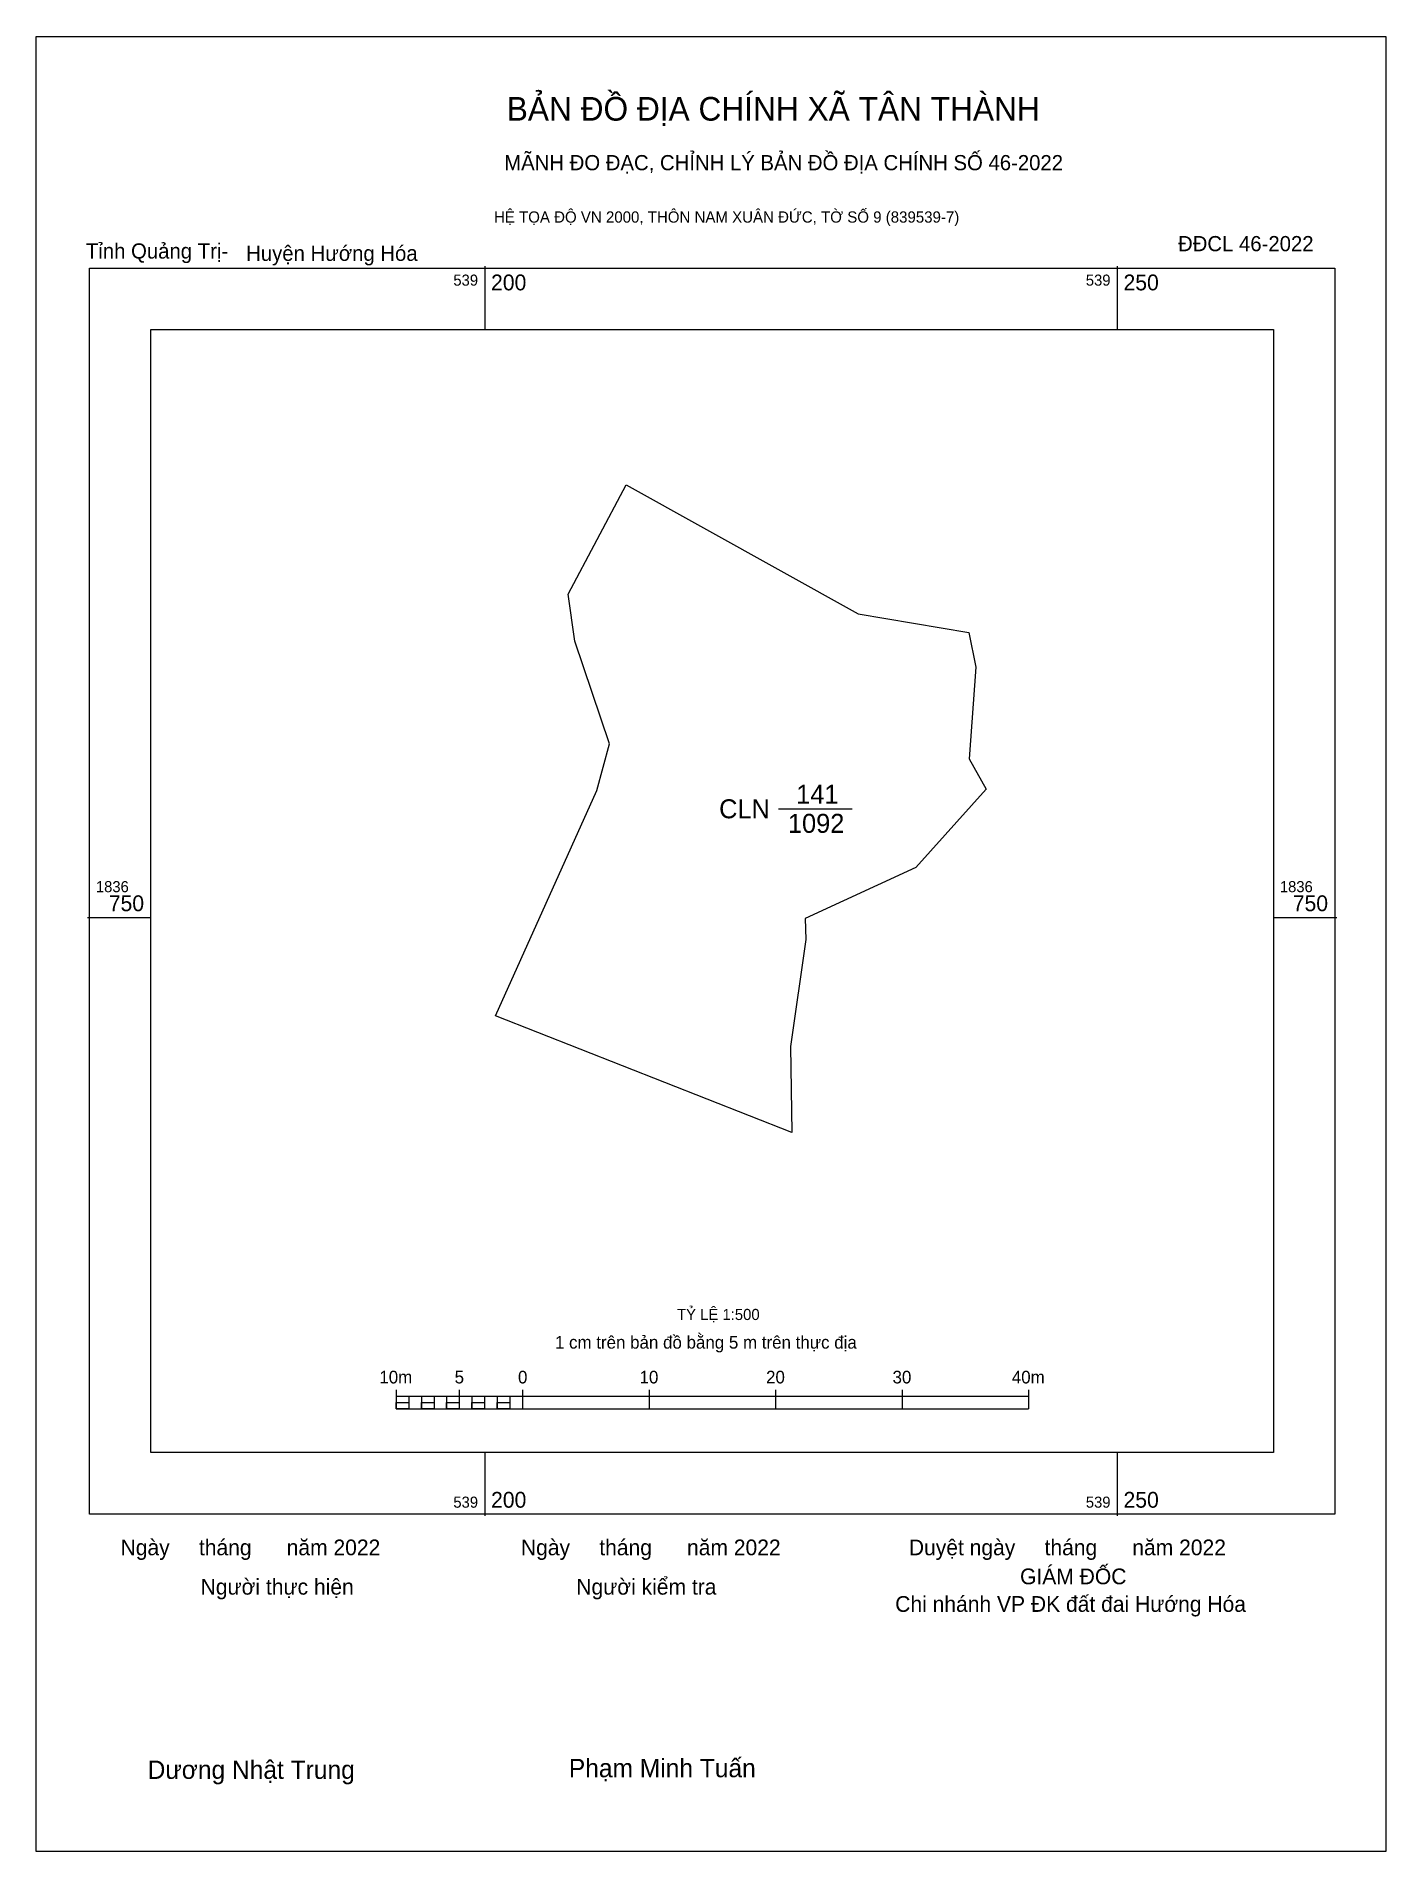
# Model space of a CAD drawing. Extents: x 539165 to 539271, y 1836676 to 1836820.
import ezdxf

# ---------------------------------------------------------------- set-up
doc = ezdxf.new("R2010")
doc.units = 0
for name, color, linetype in [('Level 10', 7, 'Continuous'), ('Level 13', 7, 'Continuous'), ('Level 15', 7, 'Continuous'), ('Level 27', 7, 'Continuous'), ('Level 32', 7, 'Continuous'), ('Level 6', 7, 'Continuous'), ('Level 62', 7, 'Continuous'), ('Level 63', 7, 'Continuous'), ('Level 9', 7, 'Continuous')]:
    doc.layers.add(name, color=color, linetype=linetype)

msp = doc.modelspace()

# ---------------------------------------------------------------- linework, layer by layer
at = {"layer": 'Level 10'}
msp.add_lwpolyline([(539229.52, 1836774), (539238.28, 1836772.51), (539238.83, 1836769.79), (539238.3, 1836762.54), (539239.63, 1836760.13), (539234.09, 1836753.94), (539225.34, 1836749.91), (539225.38, 1836748.26), (539224.18, 1836739.81), (539224.27, 1836733), (539200.84, 1836742.24), (539208.87, 1836760.04), (539209.86, 1836763.73), (539207.13, 1836771.84), (539206.59, 1836775.54), (539211.18, 1836784.18)], close=True, dxfattribs=at)
at = {"layer": 'Level 15'}
msp.add_lwpolyline([(539164.55, 1836819.63), (539271.23, 1836819.63), (539271.23, 1836676.18), (539164.55, 1836676.18)], close=True, dxfattribs=at)
at = {"layer": 'Level 27'}
for p, q in [((539239.63, 1836760.13), (539239.63, 1836760.13)), ((539200.84, 1836742.24), (539200.84, 1836742.24)), ((539224.27, 1836733), (539224.27, 1836733))]:
    msp.add_line(p, q, dxfattribs=at)
at = {"layer": 'Level 32'}
msp.add_line((539223.23, 1836758.59), (539229.06, 1836758.59), dxfattribs=at)
at = {"layer": 'Level 62'}
msp.add_lwpolyline([(539173.61, 1836796.46), (539262.36, 1836796.46), (539262.36, 1836707.71), (539173.61, 1836707.71)], close=True, dxfattribs=at)
at = {"layer": 'Level 63'}
for p, q in [((539200, 1836801.46), (539200, 1836796.46)), ((539250, 1836801.46), (539250, 1836796.46)), ((539168.61, 1836750), (539173.61, 1836750)), ((539262.36, 1836750), (539267.36, 1836750)), ((539192.99, 1836712.68), (539192.99, 1836711.18)), ((539192.99, 1836712.18), (539242.99, 1836712.18)), ((539193.99, 1836712.18), (539193.99, 1836711.18)), ((539194.99, 1836712.18), (539194.99, 1836711.18)), ((539195.99, 1836712.18), (539195.99, 1836711.18)), ((539196.99, 1836712.18), (539196.99, 1836711.18)), ((539197.99, 1836712.68), (539197.99, 1836711.18)), ((539197.99, 1836712.18), (539197.99, 1836711.18)), ((539198.99, 1836712.18), (539198.99, 1836711.18)), ((539199.99, 1836712.18), (539199.99, 1836711.18)), ((539200.99, 1836712.18), (539200.99, 1836711.18)), ((539201.99, 1836712.18), (539201.99, 1836711.18)), ((539202.99, 1836712.68), (539202.99, 1836711.18)), ((539202.99, 1836712.18), (539202.99, 1836711.18)), ((539212.99, 1836712.68), (539212.99, 1836711.18)), ((539222.99, 1836712.68), (539222.99, 1836711.18)), ((539232.99, 1836712.68), (539232.99, 1836711.18)), ((539242.99, 1836712.68), (539242.99, 1836711.18)), ((539192.99, 1836711.18), (539242.99, 1836711.18)), ((539200, 1836707.71), (539200, 1836702.71)), ((539250, 1836707.71), (539250, 1836702.71))]:
    msp.add_line(p, q, dxfattribs=at)
for points in [[(539168.76, 1836801.31), (539267.21, 1836801.31), (539267.21, 1836702.86), (539168.76, 1836702.86)], [(539192.99, 1836711.68), (539193.99, 1836711.68), (539193.99, 1836711.18), (539192.99, 1836711.18)], [(539192.99, 1836711.68), (539193.99, 1836711.68), (539193.99, 1836711.18), (539192.99, 1836711.18)], [(539194.99, 1836711.68), (539195.99, 1836711.68), (539195.99, 1836711.18), (539194.99, 1836711.18)], [(539196.99, 1836711.68), (539197.99, 1836711.68), (539197.99, 1836711.18), (539196.99, 1836711.18)], [(539198.99, 1836711.68), (539199.99, 1836711.68), (539199.99, 1836711.18), (539198.99, 1836711.18)], [(539200.99, 1836711.68), (539201.99, 1836711.68), (539201.99, 1836711.18), (539200.99, 1836711.18)]]:
    msp.add_lwpolyline(points, close=True, dxfattribs=at)

# ---------------------------------------------------------------- texts
at = {"layer": 'Level 13'}
for s, p in [('CLN', (539218.53, 1836757.84)), ('141', (539224.62, 1836758.99)), ('1092', (539223.97, 1836756.69))]:
    msp.add_text(s, height=1.5, dxfattribs=at).set_placement(p)
at = {"layer": 'Level 6'}
msp.add_text('TỶ LỆ 1:500', height=0.879, dxfattribs=at).set_placement((539215.2, 1836718.19))
at = {"layer": 'Level 63'}
for s, height, p in [('BẢN ĐỒ ĐỊA CHÍNH XÃ TÂN THÀNH', 1.8718, (539201.74, 1836812.97)), ('MÃNH ĐO ĐẠC, CHỈNH LÝ BẢN ĐỒ ĐỊA CHÍNH SỐ 46-2022', 1.2011, (539201.54, 1836809.05)), ('HỆ TỌA ĐỘ VN 2000, THÔN NAM XUÂN ĐỨC, TỜ SỐ 9 (839539-7)', 0.8891, (539200.73, 1836804.91)), ('539', 0.875, (539197.52, 1836799.93)), ('200', 1.25, (539200.5, 1836799.56)), ('539', 0.875, (539247.52, 1836799.93)), ('250', 1.25, (539250.5, 1836799.56)), ('D', 0.00501, (539206.59, 1836775.54)), ('D', 0.00501, (539206.59, 1836775.54)), ('D', 0.00501, (539206.59, 1836775.54)), ('D', 0.00501, (539206.59, 1836775.54)), ('D', 0.00501, (539206.59, 1836775.54)), ('D', 0.00501, (539209.86, 1836763.73)), ('D', 0.00501, (539209.86, 1836763.73)), ('D', 0.00501, (539209.86, 1836763.73)), ('D', 0.00501, (539209.86, 1836763.73)), ('D', 0.00501, (539209.86, 1836763.73)), ('D', 0.00501, (539208.87, 1836760.04)), ('D', 0.00501, (539208.87, 1836760.04)), ('D', 0.00501, (539208.87, 1836760.04)), ('D', 0.00501, (539208.87, 1836760.04)), ('D', 0.00501, (539208.87, 1836760.04)), ('1836', 0.875, (539169.26, 1836752)), ('1836', 0.875, (539262.86, 1836752)), ('750', 1.25, (539170.28, 1836750.5)), ('750', 1.25, (539263.88, 1836750.5)), ('D', 0.00501, (539200.84, 1836742.24)), ('D', 0.00501, (539200.84, 1836742.24)), ('D', 0.00501, (539200.84, 1836742.24)), ('1 cm trên bản đồ bằng 5 m trên thực địa', 1, (539205.55, 1836715.93)), ('10m', 1, (539191.67, 1836713.18)), ('5', 1, (539197.62, 1836713.18)), ('0', 1, (539202.63, 1836713.18)), ('10', 1, (539212.24, 1836713.18)), ('20', 1, (539222.24, 1836713.18)), ('30', 1, (539232.24, 1836713.18)), ('40m', 1, (539241.67, 1836713.18)), ('539', 0.875, (539197.52, 1836703.36)), ('200', 1.25, (539200.5, 1836703.36)), ('539', 0.875, (539247.52, 1836703.36)), ('250', 1.25, (539250.5, 1836703.36)), ('Ngày     tháng      năm 2022', 1.2442, (539171.21, 1836699.6)), ('Ngày     tháng      năm 2022', 1.2442, (539202.86, 1836699.6)), ('Duyệt ngày     tháng      năm 2022', 1.2442, (539233.53, 1836699.6)), ('Người thực hiện', 1.2442, (539177.54, 1836696.49)), ('Người kiểm tra', 1.2442, (539207.24, 1836696.49)), ('GIÁM ĐỐC', 1.244, (539242.32, 1836697.31)), ('Chi nhánh VP ĐK đất đai Hướng Hóa', 1.2442, (539232.45, 1836695.13)), ('Dương Nhật Trung', 1.4512, (539173.35, 1836681.93)), ('Phạm Minh Tuấn', 1.4512, (539206.65, 1836682.06))]:
    msp.add_text(s, height=height, dxfattribs=at).set_placement(p)
at = {"layer": 'Level 9'}
for s, p in [('ĐĐCL 46-2022', (539254.81, 1836802.65)), ('Tỉnh Quảng Trị-', (539168.47, 1836802.07)), ('Huyện Hướng Hóa', (539181.14, 1836801.89))]:
    msp.add_text(s, height=1.2011, dxfattribs=at).set_placement(p)

doc.saveas('drawing.dxf')
